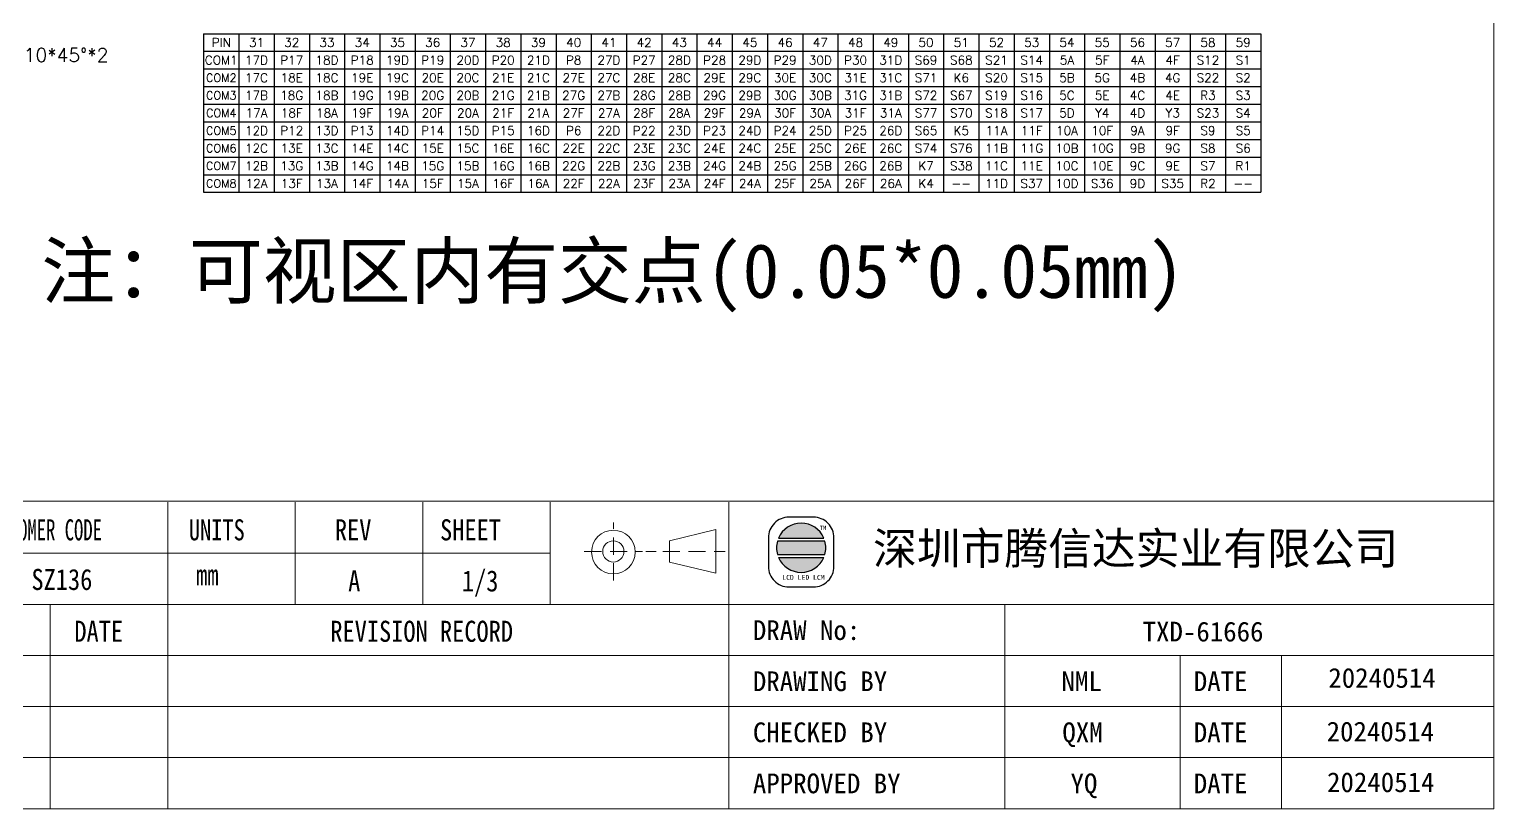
# Model space of a CAD drawing. Header units: millimetres. Extents: x 496 to 1208, y 1378 to 1539.
# Drawn here: x 596.9 to 724.9, y 1379.5 to 1447.7 of the extents above; entities that cross this region are included whole.
import ezdxf
from ezdxf.enums import TextEntityAlignment as Align

# ---------------------------------------------------------------- set-up
doc = ezdxf.new("R2010")
doc.units = ezdxf.units.MM
doc.header["$LTSCALE"] = 3
doc.linetypes.add('DASHED', pattern=[0.75, 0.5, -0.25])
for name, color, linetype in [('1', 7, 'Continuous'), ('B3', 3, 'Continuous'), ('DIM', 4, 'Continuous'), ('dwg', 7, 'Continuous')]:
    doc.layers.add(name, color=color, linetype=linetype)
doc.styles.add('romans', font='romans.shx')
doc.styles.add('SSS_Dim', font='romans.shx')
doc.styles.add('SSSoft_Log', font='Romans')
doc.styles.add('样式 2', font='', dxfattribs={"height": 1})
doc.styles.get('样式 2').set_extended_font_data('SimSun')
doc.dimstyles.new('LCDDIM', dxfattribs={"dimtxt": 1.3, "dimasz": 1.04, "dimexe": 0.325, "dimexo": 0.325, "dimgap": 0.26, "dimtad": 0, "dimzin": 0, "dimtxsty": 'Standard', "dimcen": 2.5, "dimadec": 0, "dimazin": 0, "dimtfac": 1, "dimtofl": 0, "dimtmove": 0, "dimatfit": 0, "dimfxl": 1, "dimarcsym": 0})

# ---------------------------------------------------------------- blocks, each defined once
blk = doc.blocks.new('A$C70BC3166')
at = {"layer": 'dwg'}
for color, points in [(142, [(6.63, 5.84, 0.661155), (1.21, 5.84)]), (94, [(6.75, 3.88, 0.140203), (6.75, 5.49), (1.09, 5.49, 0.140203), (1.09, 3.88)]), (1, [(1.21, 3.53, 0.661155), (6.63, 3.53)])]:
    blk.add_hatch(color=color, dxfattribs=at).paths.add_polyline_path(points)
for p, q in [((1.09, 5.49), (6.75, 5.49)), ((1.21, 5.84), (6.63, 5.84)), ((1.09, 3.88), (6.75, 3.88)), ((1.21, 3.53), (6.63, 3.53))]:
    blk.add_line(p, q, dxfattribs=at)
blk.add_lwpolyline([(2.45, 0), (5.39, 0, 0.414214), (7.84, 2.45), (7.84, 5.88, 0.414214), (5.39, 8.33), (2.45, 8.33, 0.414214), (0, 5.88), (0, 2.45, 0.414214)], format="xyb", close=True, dxfattribs=at)
for start, end in [(23.0582, 156.9418), (164.038, 195.962), (344.038, 15.962), (203.0582, 336.9418)]:
    blk.add_arc((3.92, 4.68), 2.94, start, end, dxfattribs=at)
at = {"layer": 'dwg', "insert": (1.66, 1.44), "char_height": 0.588, "width": 12.9748, "attachment_point": 1, "style": 'SSS_Dim'}
blk.add_mtext('{\\fSimSun|b0|i0|c134|p2;LCD LED LCM}', dxfattribs=at)
blk = doc.blocks.new('*D157')
at = {"layer": 'Defpoints', "color": 0}
for p in [(583.24, 1445.22), (583.04, 1437.18), (583.24, 1437.38)]:
    blk.add_point(p, dxfattribs=at)
at = {"layer": 'DIM', "color": 0, "lineweight": -2}
for p, q in [((581.84, 1445.22), (580.64, 1445.22)), ((583.04, 1437.5), (583.04, 1445.55)), ((583.24, 1437.7), (583.24, 1445.55)), ((584.44, 1445.22), (588.27, 1445.22))]:
    blk.add_line(p, q, dxfattribs=at)
at = {"layer": 'DIM', "color": 0}
for points in [[(581.84, 1445.42), (581.84, 1445.02), (583.04, 1445.22)], [(584.44, 1445.42), (584.44, 1445.02), (583.24, 1445.22)]]:
    blk.add_solid(points, dxfattribs=at)
at = {"layer": 'DIM', "color": 0, "insert": (596.43, 1445.22), "char_height": 1.2, "attachment_point": 5, "style": 'romans'}
blk.add_mtext('{\\Ftxt.shx|c1;C0,20%%P0.10*45%%D*2}', dxfattribs=at)

msp = doc.modelspace()

# ---------------------------------------------------------------- linework, layer by layer
for p, q in [((612.133, 1447.273), (704.533, 1447.273)), ((612.133, 1447.273), (612.133, 1433.413)), ((615.213, 1447.273), (615.213, 1433.413)), ((618.293, 1447.273), (618.293, 1433.413)), ((621.373, 1447.273), (621.373, 1433.413)), ((624.453, 1447.273), (624.453, 1433.413)), ((627.533, 1447.273), (627.533, 1433.413)), ((630.613, 1447.273), (630.613, 1433.413)), ((633.693, 1447.273), (633.693, 1433.413)), ((636.773, 1447.273), (636.773, 1433.413)), ((639.853, 1447.273), (639.853, 1433.413)), ((642.933, 1447.273), (642.933, 1433.413)), ((646.013, 1447.273), (646.013, 1433.413)), ((649.093, 1447.273), (649.093, 1433.413)), ((652.173, 1447.273), (652.173, 1433.413)), ((655.253, 1447.273), (655.253, 1433.413)), ((658.333, 1447.273), (658.333, 1433.413)), ((661.413, 1447.273), (661.413, 1433.413)), ((664.493, 1447.273), (664.493, 1433.413)), ((667.573, 1447.273), (667.573, 1433.413)), ((670.653, 1447.273), (670.653, 1433.413)), ((673.733, 1447.273), (673.733, 1433.413)), ((676.813, 1447.273), (676.813, 1433.413)), ((679.893, 1447.273), (679.893, 1433.413)), ((682.973, 1447.273), (682.973, 1433.413)), ((686.053, 1447.273), (686.053, 1433.413)), ((689.133, 1447.273), (689.133, 1433.413)), ((692.213, 1447.273), (692.213, 1433.413)), ((695.293, 1447.273), (695.293, 1433.413)), ((698.373, 1447.273), (698.373, 1433.413)), ((701.453, 1447.273), (701.453, 1433.413)), ((704.533, 1447.273), (704.533, 1433.413)), ((612.133, 1445.733), (704.533, 1445.733)), ((612.133, 1444.193), (704.533, 1444.193)), ((612.133, 1442.653), (704.533, 1442.653)), ((612.133, 1441.113), (704.533, 1441.113)), ((612.133, 1439.573), (704.533, 1439.573)), ((612.133, 1438.033), (704.533, 1438.033)), ((612.133, 1436.493), (704.533, 1436.493)), ((612.133, 1434.953), (704.533, 1434.953)), ((612.133, 1433.413), (704.533, 1433.413))]:
    msp.add_line(p, q)
at = {"layer": '1', "lineweight": 20}
msp.add_line((524.1, 1406.425), (724.891, 1406.425), dxfattribs=at)
msp.add_lwpolyline([(495.567, 1539.352), (724.891, 1539.352), (724.891, 1379.544), (495.567, 1379.544)], close=True, dxfattribs=at)
at = {"layer": '1', "color": 7, "lineweight": 20}
for points in [[(609.015, 1406.325), (609.015, 1379.544)], [(620.12, 1406.325), (620.12, 1397.398)], [(631.292, 1406.325), (631.292, 1397.398)], [(642.429, 1406.325), (642.429, 1397.398)], [(658.046, 1406.325), (658.046, 1379.544)], [(524.199, 1401.862), (642.429, 1401.862)], [(650.789, 1402.028), (651.699, 1402.028)], [(598.715, 1397.398), (598.715, 1379.544)], [(682.163, 1397.398), (682.163, 1379.544)], [(524.199, 1392.935), (724.891, 1392.935)], [(697.491, 1392.935), (697.491, 1379.544)], [(706.332, 1392.935), (706.332, 1379.544)], [(524.199, 1384.008), (724.891, 1384.008)]]:
    msp.add_lwpolyline(points, dxfattribs=at)
at = {"layer": '1', "color": 7, "linetype": 'DASHED', "lineweight": 20}
for points in [[(647.943, 1399.489), (647.943, 1404.567)], [(645.404, 1402.028), (650.482, 1402.028)], [(652.254, 1402.028), (657.723, 1402.028)]]:
    msp.add_lwpolyline(points, dxfattribs=at)
at = {"layer": '1', "color": 7, "lineweight": 20}
msp.add_lwpolyline([(652.84, 1402.954), (652.84, 1401.102), (656.893, 1400.124), (656.893, 1403.932)], close=True, dxfattribs=at)
at = {"layer": '1', "lineweight": 20}
msp.add_lwpolyline([(658.046, 1397.398), (724.891, 1397.398), (524.199, 1397.398)], dxfattribs=at)
at = {"layer": '1', "color": 0, "lineweight": 20}
msp.add_lwpolyline([(524.199, 1388.471), (724.891, 1388.471)], dxfattribs=at)
at = {"layer": '1', "color": 7, "lineweight": 20}
for centre, radius in [((647.943, 1401.976), 1.904), ((647.943, 1402.028), 0.926)]:
    msp.add_circle(centre, radius, dxfattribs=at)

# ---------------------------------------------------------------- block references
at = {"layer": 'dwg', "xscale": 0.731713436127734, "yscale": 0.7317134361276203, "zscale": 0.7317134361275219}
msp.add_blockref('A$C70BC3166', (661.491, 1398.923), dxfattribs=at)

# ---------------------------------------------------------------- texts
at = {"color": 1, "style": 'SSSoft_Log'}
msp.add_text('PIN', height=0.77, dxfattribs=at).set_placement((613.673, 1446.503), align=Align.MIDDLE)
at = {"style": 'SSSoft_Log'}
for s, height, p in [('31', 0.77, (616.753, 1446.503)), ('32', 0.77, (619.833, 1446.503)), ('33', 0.77, (622.913, 1446.503)), ('34', 0.77, (625.993, 1446.503)), ('35', 0.77, (629.073, 1446.503)), ('36', 0.77, (632.153, 1446.503)), ('37', 0.77, (635.233, 1446.503)), ('38', 0.77, (638.313, 1446.503)), ('39', 0.77, (641.393, 1446.503)), ('40', 0.77, (644.473, 1446.503)), ('41', 0.77, (647.553, 1446.503)), ('42', 0.77, (650.633, 1446.503)), ('43', 0.77, (653.713, 1446.503)), ('44', 0.77, (656.793, 1446.503)), ('45', 0.77, (659.873, 1446.503)), ('46', 0.77, (662.953, 1446.503)), ('47', 0.77, (666.033, 1446.503)), ('48', 0.77, (669.113, 1446.503)), ('49', 0.77, (672.193, 1446.503)), ('50', 0.77, (675.273, 1446.503)), ('51', 0.77, (678.353, 1446.503)), ('52', 0.77, (681.433, 1446.503)), ('53', 0.77, (684.513, 1446.503)), ('54', 0.77, (687.593, 1446.503)), ('55', 0.77, (690.673, 1446.503)), ('56', 0.77, (693.753, 1446.503)), ('57', 0.77, (696.833, 1446.503)), ('58', 0.77, (699.913, 1446.503)), ('59', 0.77, (702.993, 1446.503)), ('COM1', 0.77, (613.673, 1444.963)), ('17D', 0.77, (616.753, 1444.963)), ('P17', 0.77, (619.833, 1444.963)), ('18D', 0.77, (622.913, 1444.963)), ('P18', 0.77, (625.993, 1444.963)), ('19D', 0.77, (629.073, 1444.963)), ('P19', 0.77, (632.153, 1444.963)), ('20D', 0.77, (635.233, 1444.963)), ('P20', 0.77, (638.313, 1444.963)), ('21D', 0.77, (641.393, 1444.963)), ('P8', 0.77, (644.473, 1444.963)), ('27D', 0.77, (647.553, 1444.963)), ('P27', 0.77, (650.633, 1444.963)), ('28D', 0.77, (653.713, 1444.963)), ('P28', 0.77, (656.793, 1444.963)), ('29D', 0.77, (659.873, 1444.963)), ('P29', 0.77, (662.953, 1444.963)), ('30D', 0.77, (666.033, 1444.963)), ('P30', 0.77, (669.113, 1444.963)), ('31D', 0.77, (672.193, 1444.963)), ('S69', 0.77, (675.273, 1444.963)), ('S68', 0.77, (678.353, 1444.963)), ('S21', 0.77, (681.433, 1444.963)), ('S14', 0.77, (684.513, 1444.963)), ('5A', 0.77, (687.593, 1444.963)), ('5F', 0.77, (690.673, 1444.963)), ('4A', 0.77, (693.753, 1444.963)), ('4F', 0.77, (696.833, 1444.963)), ('S12', 0.77, (699.913, 1444.963)), ('S1', 0.77, (702.993, 1444.963)), ('COM2', 0.7187, (613.673, 1443.423)), ('17C', 0.77, (616.753, 1443.423)), ('18E', 0.77, (619.833, 1443.423)), ('18C', 0.77, (622.913, 1443.423)), ('19E', 0.77, (625.993, 1443.423)), ('19C', 0.77, (629.073, 1443.423)), ('20E', 0.77, (632.153, 1443.423)), ('20C', 0.77, (635.233, 1443.423)), ('21E', 0.77, (638.313, 1443.423)), ('21C', 0.77, (641.393, 1443.423)), ('27E', 0.77, (644.473, 1443.423)), ('27C', 0.77, (647.553, 1443.423)), ('28E', 0.77, (650.633, 1443.423)), ('28C', 0.77, (653.713, 1443.423)), ('29E', 0.77, (656.793, 1443.423)), ('29C', 0.77, (659.873, 1443.423)), ('30E', 0.77, (662.953, 1443.423)), ('30C', 0.77, (666.033, 1443.423)), ('31E', 0.77, (669.113, 1443.423)), ('31C', 0.77, (672.193, 1443.423)), ('S71', 0.77, (675.273, 1443.423)), ('K6', 0.77, (678.353, 1443.423)), ('S20', 0.77, (681.433, 1443.423)), ('S15', 0.77, (684.513, 1443.423)), ('5B', 0.77, (687.593, 1443.423)), ('5G', 0.77, (690.673, 1443.423)), ('4B', 0.77, (693.753, 1443.423)), ('4G', 0.77, (696.833, 1443.423)), ('S22', 0.77, (699.913, 1443.423)), ('S2', 0.77, (702.993, 1443.423)), ('COM3', 0.7187, (613.673, 1441.883)), ('17B', 0.77, (616.753, 1441.883)), ('18G', 0.77, (619.833, 1441.883)), ('18B', 0.77, (622.913, 1441.883)), ('19G', 0.77, (625.993, 1441.883)), ('19B', 0.77, (629.073, 1441.883)), ('20G', 0.77, (632.153, 1441.883)), ('20B', 0.77, (635.233, 1441.883)), ('21G', 0.77, (638.313, 1441.883)), ('21B', 0.77, (641.393, 1441.883)), ('27G', 0.77, (644.473, 1441.883)), ('27B', 0.77, (647.553, 1441.883)), ('28G', 0.77, (650.633, 1441.883)), ('28B', 0.77, (653.713, 1441.883)), ('29G', 0.77, (656.793, 1441.883)), ('29B', 0.77, (659.873, 1441.883)), ('30G', 0.77, (662.953, 1441.883)), ('30B', 0.77, (666.033, 1441.883)), ('31G', 0.77, (669.113, 1441.883)), ('31B', 0.77, (672.193, 1441.883)), ('S72', 0.77, (675.273, 1441.883)), ('S67', 0.77, (678.353, 1441.883)), ('S19', 0.77, (681.433, 1441.883)), ('S16', 0.77, (684.513, 1441.883)), ('5C', 0.77, (687.593, 1441.883)), ('5E', 0.77, (690.673, 1441.883)), ('4C', 0.77, (693.753, 1441.883)), ('4E', 0.77, (696.833, 1441.883)), ('R3', 0.77, (699.913, 1441.883)), ('S3', 0.77, (702.993, 1441.883)), ('COM4', 0.7099, (613.673, 1440.343)), ('17A', 0.77, (616.753, 1440.343)), ('18F', 0.77, (619.833, 1440.343)), ('18A', 0.77, (622.913, 1440.343)), ('19F', 0.77, (625.993, 1440.343)), ('19A', 0.77, (629.073, 1440.343)), ('20F', 0.77, (632.153, 1440.343)), ('20A', 0.77, (635.233, 1440.343)), ('21F', 0.77, (638.313, 1440.343)), ('21A', 0.77, (641.393, 1440.343)), ('27F', 0.77, (644.473, 1440.343)), ('27A', 0.77, (647.553, 1440.343)), ('28F', 0.77, (650.633, 1440.343)), ('28A', 0.77, (653.713, 1440.343)), ('29F', 0.77, (656.793, 1440.343)), ('29A', 0.77, (659.873, 1440.343)), ('30F', 0.77, (662.953, 1440.343)), ('30A', 0.77, (666.033, 1440.343)), ('31F', 0.77, (669.113, 1440.343)), ('31A', 0.77, (672.193, 1440.343)), ('S77', 0.77, (675.273, 1440.343)), ('S70', 0.77, (678.353, 1440.343)), ('S18', 0.77, (681.433, 1440.343)), ('S17', 0.77, (684.513, 1440.343)), ('5D', 0.77, (687.593, 1440.343)), ('Y4', 0.77, (690.673, 1440.343)), ('4D', 0.77, (693.753, 1440.343)), ('Y3', 0.77, (696.833, 1440.343)), ('S23', 0.77, (699.913, 1440.343)), ('S4', 0.77, (702.993, 1440.343)), ('COM5', 0.7187, (613.673, 1438.803)), ('12D', 0.77, (616.753, 1438.803)), ('P12', 0.77, (619.833, 1438.803)), ('13D', 0.77, (622.913, 1438.803)), ('P13', 0.77, (625.993, 1438.803)), ('14D', 0.77, (629.073, 1438.803)), ('P14', 0.77, (632.153, 1438.803)), ('15D', 0.77, (635.233, 1438.803)), ('P15', 0.77, (638.313, 1438.803)), ('16D', 0.77, (641.393, 1438.803)), ('P6', 0.77, (644.473, 1438.803)), ('22D', 0.77, (647.553, 1438.803)), ('P22', 0.77, (650.633, 1438.803)), ('23D', 0.77, (653.713, 1438.803)), ('P23', 0.77, (656.793, 1438.803)), ('24D', 0.77, (659.873, 1438.803)), ('P24', 0.77, (662.953, 1438.803)), ('25D', 0.77, (666.033, 1438.803)), ('P25', 0.77, (669.113, 1438.803)), ('26D', 0.77, (672.193, 1438.803)), ('S65', 0.77, (675.273, 1438.803)), ('K5', 0.77, (678.353, 1438.803)), ('11A', 0.77, (681.433, 1438.803)), ('11F', 0.77, (684.513, 1438.803)), ('10A', 0.77, (687.593, 1438.803)), ('10F', 0.77, (690.673, 1438.803)), ('9A', 0.77, (693.753, 1438.803)), ('9F', 0.77, (696.833, 1438.803)), ('S9', 0.77, (699.913, 1438.803)), ('S5', 0.77, (702.993, 1438.803)), ('COM6', 0.7187, (613.673, 1437.263)), ('12C', 0.77, (616.753, 1437.263)), ('13E', 0.77, (619.833, 1437.263)), ('13C', 0.77, (622.913, 1437.263)), ('14E', 0.77, (625.993, 1437.263)), ('14C', 0.77, (629.073, 1437.263)), ('15E', 0.77, (632.153, 1437.263)), ('15C', 0.77, (635.233, 1437.263)), ('16E', 0.77, (638.313, 1437.263)), ('16C', 0.77, (641.393, 1437.263)), ('22E', 0.77, (644.473, 1437.263)), ('22C', 0.77, (647.553, 1437.263)), ('23E', 0.77, (650.633, 1437.263)), ('23C', 0.77, (653.713, 1437.263)), ('24E', 0.77, (656.793, 1437.263)), ('24C', 0.77, (659.873, 1437.263)), ('25E', 0.77, (662.953, 1437.263)), ('25C', 0.77, (666.033, 1437.263)), ('26E', 0.77, (669.113, 1437.263)), ('26C', 0.77, (672.193, 1437.263)), ('S74', 0.77, (675.273, 1437.263)), ('S76', 0.77, (678.353, 1437.263)), ('11B', 0.77, (681.433, 1437.263)), ('11G', 0.77, (684.513, 1437.263)), ('10B', 0.77, (687.593, 1437.263)), ('10G', 0.77, (690.673, 1437.263)), ('9B', 0.77, (693.753, 1437.263)), ('9G', 0.77, (696.833, 1437.263)), ('S8', 0.77, (699.913, 1437.263)), ('S6', 0.77, (702.993, 1437.263)), ('COM7', 0.7187, (613.673, 1435.723)), ('12B', 0.77, (616.753, 1435.723)), ('13G', 0.77, (619.833, 1435.723)), ('13B', 0.77, (622.913, 1435.723)), ('14G', 0.77, (625.993, 1435.723)), ('14B', 0.77, (629.073, 1435.723)), ('15G', 0.77, (632.153, 1435.723)), ('15B', 0.77, (635.233, 1435.723)), ('16G', 0.77, (638.313, 1435.723)), ('16B', 0.77, (641.393, 1435.723)), ('22G', 0.77, (644.473, 1435.723)), ('22B', 0.77, (647.553, 1435.723)), ('23G', 0.77, (650.633, 1435.723)), ('23B', 0.77, (653.713, 1435.723)), ('24G', 0.77, (656.793, 1435.723)), ('24B', 0.77, (659.873, 1435.723)), ('25G', 0.77, (662.953, 1435.723)), ('25B', 0.77, (666.033, 1435.723)), ('26G', 0.77, (669.113, 1435.723)), ('26B', 0.77, (672.193, 1435.723)), ('K7', 0.77, (675.273, 1435.723)), ('S38', 0.77, (678.353, 1435.723)), ('11C', 0.77, (681.433, 1435.723)), ('11E', 0.77, (684.513, 1435.723)), ('10C', 0.77, (687.593, 1435.723)), ('10E', 0.77, (690.673, 1435.723)), ('9C', 0.77, (693.753, 1435.723)), ('9E', 0.77, (696.833, 1435.723)), ('S7', 0.77, (699.913, 1435.723)), ('R1', 0.77, (702.993, 1435.723)), ('COM8', 0.7187, (613.673, 1434.183)), ('12A', 0.77, (616.753, 1434.183)), ('13F', 0.77, (619.833, 1434.183)), ('13A', 0.77, (622.913, 1434.183)), ('14F', 0.77, (625.993, 1434.183)), ('14A', 0.77, (629.073, 1434.183)), ('15F', 0.77, (632.153, 1434.183)), ('15A', 0.77, (635.233, 1434.183)), ('16F', 0.77, (638.313, 1434.183)), ('16A', 0.77, (641.393, 1434.183)), ('22F', 0.77, (644.473, 1434.183)), ('22A', 0.77, (647.553, 1434.183)), ('23F', 0.77, (650.633, 1434.183)), ('23A', 0.77, (653.713, 1434.183)), ('24F', 0.77, (656.793, 1434.183)), ('24A', 0.77, (659.873, 1434.183)), ('25F', 0.77, (662.953, 1434.183)), ('25A', 0.77, (666.033, 1434.183)), ('26F', 0.77, (669.113, 1434.183)), ('26A', 0.77, (672.193, 1434.183)), ('K4', 0.77, (675.273, 1434.183)), ('--', 0.77, (678.353, 1434.183)), ('11D', 0.77, (681.433, 1434.183)), ('S37', 0.77, (684.513, 1434.183)), ('10D', 0.77, (687.593, 1434.183)), ('S36', 0.77, (690.673, 1434.183)), ('9D', 0.77, (693.753, 1434.183)), ('S35', 0.77, (696.833, 1434.183)), ('R2', 0.77, (699.913, 1434.183)), ('--', 0.77, (702.993, 1434.183))]:
    msp.add_text(s, height=height, dxfattribs=at).set_placement(p, align=Align.MIDDLE)
at = {"style": '样式 2'}
msp.add_text('注：可视区内有交点(0.05*0.05mm)', height=4.73092, dxfattribs=at).set_placement((597.939, 1424.186))
at = {"color": 0, "lineweight": 20, "width": 0.85}
msp.add_text('1/3', height=1.841, dxfattribs=at).set_placement((634.703, 1398.532))
at = {"color": 7, "lineweight": 20}
msp.add_text('TXD-61666', height=1.7259, dxfattribs=at).set_placement((694.204, 1394.159))
at = {"layer": '1', "color": 7, "lineweight": 20}
for s, height, width, p in [('CUSTOMER CODE', 1.84098, 0.65, (592.661, 1402.995)), ('UNITS', 1.841, 0.78, (610.842, 1402.995)), ('REV', 1.841, 0.85, (623.601, 1402.995)), ('SHEET', 1.841, 0.85, (632.798, 1402.995)), ('mm', 1.841, 0.78, (611.475, 1399.068)), ('A', 1.841, 0.85, (624.764, 1398.532)), ('DATE', 1.841, 0.85, (600.831, 1394.129)), ('REVISION RECORD', 1.84098, 0.85, (623.204, 1394.129))]:
    msp.add_text(s, height=height, dxfattribs=dict(at, width=width)).set_placement(p)
at = {"layer": '1', "color": 0, "lineweight": 20, "width": 0.85}
msp.add_text(' SZ136', height=1.841, dxfattribs=at).set_placement((596.016, 1398.658))
at = {"layer": '1', "color": 7, "lineweight": 20, "width": 23.03394, "attachment_point": 1}
for s, insert, char_height in [('DRAW No:', (660.136, 1396.01), 1.7259), ('DRAWING BY', (660.136, 1391.546), 1.7259), ('NML', (687.113, 1391.546), 1.7259), ('DATE', (698.675, 1391.546), 1.7259), ('20240514', (710.435, 1391.838), 1.7259), ('CHECKED BY', (660.136, 1387.083), 1.7259), ('QXM', (687.189, 1387.083), 1.7259), ('DATE', (698.675, 1387.083), 1.7259), ('20240514', (710.287, 1387.152), 1.7259), ('APPROVED BY', (660.136, 1382.619), 1.72586), ('YQ', (687.901, 1382.619), 1.7259), ('DATE', (698.675, 1382.619), 1.7259), ('20240514', (710.321, 1382.722), 1.7259)]:
    msp.add_mtext(s, dxfattribs=dict(at, insert=insert, char_height=char_height))
at = {"layer": 'B3', "color": 0, "insert": (670.648, 1403.694), "char_height": 2.80362, "width": 51.74437, "attachment_point": 1, "style": 'SSS_Dim'}
msp.add_mtext('{\\fSimSun|b0|i0|c134|p2;深圳市腾信达实业有限公司}', dxfattribs=at)
at = {"layer": 'dwg', "insert": (665.986, 1404.872), "char_height": 0.35922, "width": 0.70628, "attachment_point": 1, "style": 'SSS_Dim'}
msp.add_mtext('{\\fSimSun|b0|i0|c134|p2;\\P\\fSimSun|b0|i0|c0|p2;TM}', dxfattribs=at)

# ---------------------------------------------------------------- dimensions: what is measured, and where the dimension line sits
at = {"layer": 'DIM'}
dim = msp.add_linear_dim(base=(583.242, 1445.22), p1=(583.042, 1437.179), p2=(583.242, 1437.379), text='{\\Ftxt.shx|c1;C<>%%P0.10*45%%D*2}', dimstyle='LCDDIM', override={"dimtxt": 1.2, "dimasz": 1.2, "dimtxsty": 'romans'}, dxfattribs=at)
dim.commit()
dim.dimension.update_dxf_attribs({"geometry": '*D157', "text_midpoint": (596.432, 1445.22), "dimtype": 160})

doc.saveas('drawing.dxf')
